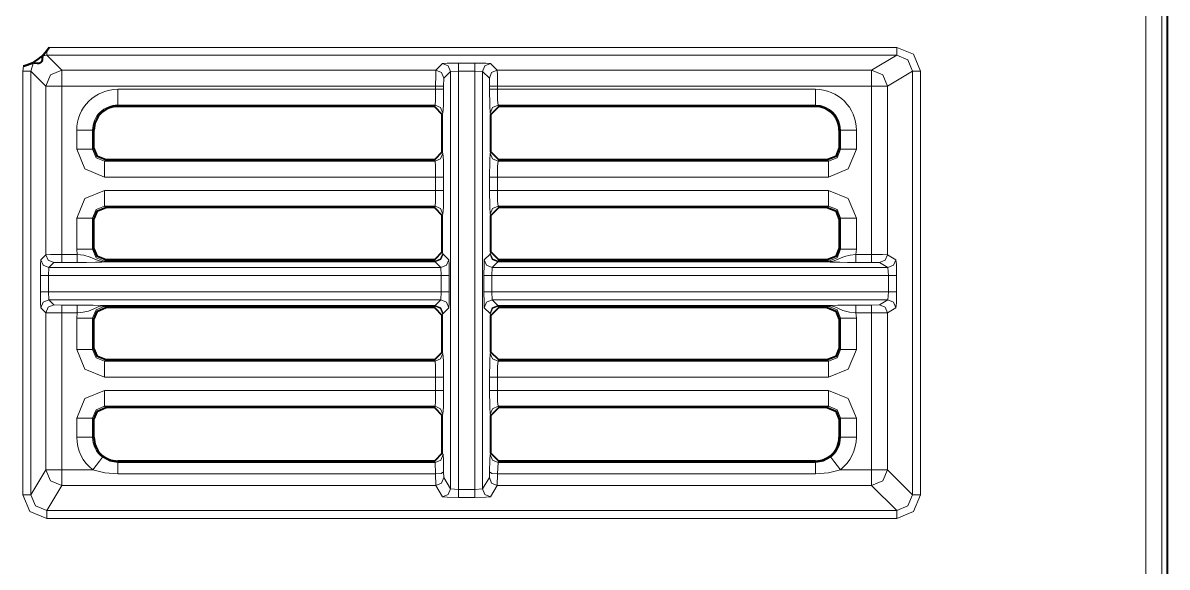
# Model space of a CAD drawing. Header units: millimetres. Extents: x 0 to 2941, y -405 to 1422.
# Drawn here: x 1199.6 to 1271.6, y 420.7 to 454.9 of the extents above; entities that cross this region are included whole.
import ezdxf

# ---------------------------------------------------------------- set-up
doc = ezdxf.new("R2010")
doc.units = ezdxf.units.MM
doc.layers.add('FINE', color=9, linetype='Continuous')
doc.layers.add('OUTLINE', color=7, linetype='Continuous')

msp = doc.modelspace()

# ---------------------------------------------------------------- linework, layer by layer
at = {"layer": 'FINE', "lineweight": 9}
for p, q in [((1270.226, 685.664), (1270.226, 135.691)), ((1200.824, 452.844), (1201.079, 452.877)), ((1254.546, 453.377), (1201.224, 453.377)), ((1199.615, 452.201), (1199.58, 451.878)), ((1200.079, 451.878), (1200.237, 452.417)), ((1225.976, 452.354), (1225.556, 451.933)), ((1228.002, 452.379), (1226.976, 452.379)), ((1200.079, 451.878), (1201.023, 450.934)), ((1226.043, 450.934), (1226.056, 451.434)), ((1226.056, 451.434), (1226.476, 451.854)), ((1226.476, 451.854), (1226.976, 451.879)), ((1226.476, 451.854), (1226.476, 425.586)), ((1226.976, 425.544), (1226.976, 451.879)), ((1226.976, 451.879), (1228.002, 451.879)), ((1228.002, 451.879), (1228.002, 425.544)), ((1228.002, 451.879), (1228.502, 451.854)), ((1228.502, 425.586), (1228.502, 451.854)), ((1253.971, 450.934), (1255.546, 451.878)), ((1255.546, 451.878), (1255.546, 425.212)), ((1256.045, 425.212), (1256.045, 451.878)), ((1201.023, 450.934), (1201.023, 440.321)), ((1202.023, 440.334), (1202.023, 450.934)), ((1202.023, 450.934), (1225.543, 450.934)), ((1225.543, 450.739), (1205.548, 450.739)), ((1225.543, 450.934), (1225.543, 450.739)), ((1226.043, 450.739), (1226.043, 450.934)), ((1228.934, 450.934), (1228.934, 450.739)), ((1249.429, 450.739), (1229.434, 450.739)), ((1252.972, 450.934), (1252.972, 440.334)), ((1253.971, 440.321), (1253.971, 450.934)), ((1205.548, 449.659), (1205.548, 449.74)), ((1225.965, 449.158), (1226.006, 449.241)), ((1228.972, 449.241), (1229.013, 449.158)), ((1229.512, 449.659), (1229.471, 449.74)), ((1203.967, 448.158), (1204.049, 448.158)), ((1203.967, 446.961), (1203.967, 448.158)), ((1250.929, 448.158), (1251.01, 448.158)), ((1204.049, 447.042), (1203.967, 446.961)), ((1204.716, 446.212), (1204.797, 446.294)), ((1226.006, 446.711), (1225.965, 446.793)), ((1229.013, 446.793), (1228.972, 446.711)), ((1250.18, 446.294), (1250.262, 446.212)), ((1204.716, 445.213), (1225.543, 445.213)), ((1225.543, 445.213), (1225.543, 444.373)), ((1226.043, 444.373), (1226.043, 445.213)), ((1229.434, 445.213), (1250.262, 445.213)), ((1229.434, 444.373), (1229.434, 445.213)), ((1225.543, 444.373), (1204.716, 444.373)), ((1250.262, 444.373), (1229.434, 444.373)), ((1225.506, 443.375), (1225.466, 443.294)), ((1225.965, 442.793), (1226.006, 442.875)), ((1228.972, 442.875), (1229.013, 442.793)), ((1229.471, 443.375), (1250.262, 443.375)), ((1229.512, 443.294), (1229.471, 443.375)), ((1250.262, 443.375), (1250.18, 443.294)), ((1202.969, 442.626), (1202.969, 440.661)), ((1252.009, 440.661), (1252.009, 442.626)), ((1202.969, 440.661), (1202.999, 440.334)), ((1204.049, 440.742), (1203.967, 440.661)), ((1251.01, 440.661), (1250.929, 440.742)), ((1251.978, 440.334), (1252.009, 440.661)), ((1201.023, 440.321), (1200.708, 440.006)), ((1201.208, 439.506), (1201.523, 439.822)), ((1201.523, 439.822), (1202.023, 439.834)), ((1202.999, 440.334), (1202.023, 440.334)), ((1202.023, 439.834), (1202.999, 439.834)), ((1204.716, 439.912), (1204.797, 439.993)), ((1225.506, 439.912), (1204.716, 439.912)), ((1204.716, 439.863), (1225.514, 439.863)), ((1225.466, 439.993), (1225.506, 439.912)), ((1225.506, 439.912), (1225.514, 439.88)), ((1225.514, 439.863), (1225.872, 439.506)), ((1226.006, 440.411), (1225.965, 440.493)), ((1226.014, 440.363), (1226.006, 440.411)), ((1226.371, 440.006), (1226.014, 440.363)), ((1228.964, 440.363), (1228.606, 440.006)), ((1229.106, 439.506), (1229.463, 439.863)), ((1229.463, 439.88), (1229.471, 439.912)), ((1250.262, 439.88), (1229.463, 439.88)), ((1229.463, 439.863), (1250.262, 439.863)), ((1229.471, 439.912), (1229.512, 439.993)), ((1250.262, 439.912), (1229.471, 439.912)), ((1250.18, 439.993), (1250.262, 439.912)), ((1252.972, 440.334), (1251.978, 440.334)), ((1251.978, 439.834), (1252.972, 439.834)), ((1252.972, 439.834), (1253.471, 439.822)), ((1253.471, 439.822), (1253.998, 439.506)), ((1254.497, 440.006), (1253.971, 440.321)), ((1201.182, 439.006), (1201.208, 439.506)), ((1225.872, 439.506), (1201.208, 439.506)), ((1225.872, 439.506), (1225.897, 439.006)), ((1229.081, 439.006), (1229.106, 439.506)), ((1253.998, 439.506), (1229.106, 439.506)), ((1253.998, 439.506), (1254.04, 439.006)), ((1200.682, 439.006), (1200.682, 437.981)), ((1201.182, 439.006), (1225.897, 439.006)), ((1201.182, 437.981), (1201.182, 439.006)), ((1225.897, 439.006), (1225.897, 437.981)), ((1226.397, 437.981), (1226.397, 439.006)), ((1228.581, 439.006), (1228.581, 437.981)), ((1229.081, 439.006), (1254.04, 439.006)), ((1229.081, 437.981), (1229.081, 439.006)), ((1254.04, 439.006), (1254.04, 437.981)), ((1254.54, 437.981), (1254.54, 439.006)), ((1225.897, 437.981), (1201.182, 437.981)), ((1201.208, 437.481), (1201.182, 437.981)), ((1225.897, 437.981), (1225.872, 437.481)), ((1254.04, 437.981), (1229.081, 437.981)), ((1229.106, 437.481), (1229.081, 437.981)), ((1254.04, 437.981), (1253.998, 437.481)), ((1200.708, 436.981), (1201.023, 436.666)), ((1201.208, 437.481), (1225.872, 437.481)), ((1201.523, 437.166), (1201.208, 437.481)), ((1202.023, 437.153), (1201.523, 437.166)), ((1202.999, 437.153), (1202.023, 437.153)), ((1225.514, 437.124), (1204.716, 437.124)), ((1204.716, 437.107), (1225.514, 437.107)), ((1204.716, 437.075), (1225.506, 437.075)), ((1204.797, 436.993), (1204.716, 437.075)), ((1225.506, 437.075), (1225.466, 436.993)), ((1225.514, 437.107), (1225.506, 437.075)), ((1225.872, 437.481), (1225.514, 437.124)), ((1226.014, 436.624), (1226.371, 436.981)), ((1228.606, 436.981), (1228.964, 436.624)), ((1229.106, 437.481), (1253.998, 437.481)), ((1229.463, 437.124), (1229.106, 437.481)), ((1250.262, 437.124), (1229.463, 437.124)), ((1229.463, 437.107), (1250.262, 437.107)), ((1229.471, 437.075), (1229.463, 437.107)), ((1229.471, 437.075), (1250.262, 437.075)), ((1229.512, 436.993), (1229.471, 437.075)), ((1250.262, 437.075), (1250.18, 436.993)), ((1252.972, 437.153), (1251.978, 437.153)), ((1253.471, 437.165), (1252.972, 437.153)), ((1253.998, 437.481), (1253.471, 437.165)), ((1253.971, 436.665), (1254.497, 436.981)), ((1202.023, 426.786), (1202.023, 436.653)), ((1202.023, 436.653), (1202.999, 436.653)), ((1202.999, 436.653), (1202.969, 436.326)), ((1203.967, 436.326), (1204.049, 436.244)), ((1203.967, 434.361), (1203.967, 436.326)), ((1225.965, 436.493), (1226.006, 436.575)), ((1226.006, 436.575), (1226.014, 436.624)), ((1228.964, 436.624), (1228.972, 436.575)), ((1228.972, 436.575), (1229.013, 436.493)), ((1250.929, 436.244), (1251.01, 436.326)), ((1251.01, 436.326), (1251.01, 434.361)), ((1252.009, 436.326), (1251.978, 436.653)), ((1251.978, 436.653), (1252.972, 436.653)), ((1252.009, 434.361), (1252.009, 436.326)), ((1252.972, 436.653), (1252.972, 426.786)), ((1253.971, 426.786), (1253.971, 436.665)), ((1204.049, 434.442), (1203.967, 434.361)), ((1226.006, 434.111), (1225.965, 434.193)), ((1229.013, 434.193), (1228.972, 434.111)), ((1251.01, 434.361), (1250.929, 434.442)), ((1204.716, 433.612), (1204.797, 433.693)), ((1225.506, 433.612), (1204.716, 433.612)), ((1225.466, 433.693), (1225.506, 433.612)), ((1229.471, 433.612), (1229.512, 433.693)), ((1250.262, 433.612), (1229.471, 433.612)), ((1250.18, 433.693), (1250.262, 433.612)), ((1204.716, 432.613), (1225.543, 432.613)), ((1225.543, 432.613), (1225.543, 431.773)), ((1228.934, 432.613), (1228.934, 431.773)), ((1229.434, 432.613), (1250.262, 432.613)), ((1229.434, 431.773), (1229.434, 432.613)), ((1225.543, 431.773), (1204.716, 431.773)), ((1250.262, 431.773), (1229.434, 431.773)), ((1225.506, 430.775), (1225.466, 430.693)), ((1229.471, 430.775), (1250.262, 430.775)), ((1229.512, 430.693), (1229.471, 430.775)), ((1250.262, 430.775), (1250.18, 430.693)), ((1202.969, 430.026), (1202.969, 428.828)), ((1225.965, 430.193), (1226.006, 430.275)), ((1228.972, 430.275), (1229.013, 430.193)), ((1250.929, 429.944), (1251.01, 430.026)), ((1252.009, 428.828), (1252.009, 430.026)), ((1204.049, 428.828), (1203.967, 428.828)), ((1226.008, 427.742), (1225.965, 427.828)), ((1205.548, 427.242), (1205.548, 427.328)), ((1225.508, 427.242), (1205.548, 427.242)), ((1225.466, 427.328), (1225.508, 427.242)), ((1225.508, 427.242), (1225.544, 426.515)), ((1229.434, 426.515), (1229.47, 427.242)), ((1229.47, 427.242), (1229.512, 427.328)), ((1249.429, 427.242), (1229.47, 427.242)), ((1249.429, 427.328), (1249.429, 427.242)), ((1203.971, 426.786), (1202.023, 426.786)), ((1205.548, 426.515), (1225.544, 426.515)), ((1225.544, 426.515), (1225.556, 425.787)), ((1226.056, 426.287), (1226.044, 426.651)), ((1226.476, 425.586), (1226.056, 426.287)), ((1228.922, 426.287), (1228.502, 425.586)), ((1228.934, 426.651), (1228.922, 426.287)), ((1229.422, 425.787), (1229.434, 426.515)), ((1229.434, 426.515), (1249.429, 426.515)), ((1252.972, 426.786), (1251.007, 426.786)), ((1255.546, 425.212), (1253.971, 426.786)), ((1201.078, 424.213), (1202.023, 425.787)), ((1202.023, 425.787), (1225.556, 425.787)), ((1225.556, 425.787), (1225.976, 425.087)), ((1226.976, 425.544), (1226.476, 425.586)), ((1228.002, 425.544), (1226.976, 425.544)), ((1228.502, 425.586), (1228.002, 425.544)), ((1226.976, 425.044), (1228.002, 425.044)), ((1201.078, 423.713), (1254.547, 423.713))]:
    msp.add_line(p, q, dxfattribs=at)
for points in [[(1271.558, 135.691), (1271.226, 135.691), (1271.226, 685.664)], [(1201.079, 453.155), (1201.079, 452.956), (1201.079, 452.877)], [(1201.079, 452.877), (1254.546, 452.877), (1252.972, 451.933)], [(1225.556, 451.933), (1202.023, 451.933), (1201.079, 452.877)], [(1254.546, 452.877), (1254.546, 453.028), (1254.546, 453.377)], [(1256.045, 451.878), (1255.606, 452.938), (1254.546, 453.377)], [(1254.546, 452.877), (1255.253, 452.585), (1255.546, 451.878)], [(1226.976, 452.379), (1226.278, 452.372), (1225.976, 452.354)], [(1226.476, 451.854), (1226.33, 452.207), (1225.976, 452.354)], [(1226.976, 451.879), (1226.976, 452.228), (1226.976, 452.379)], [(1228.002, 451.879), (1228.002, 452.228), (1228.002, 452.379)], [(1229.001, 452.354), (1228.7, 452.372), (1228.002, 452.379)], [(1228.502, 451.854), (1228.648, 452.207), (1229.001, 452.354)], [(1252.972, 451.933), (1229.422, 451.933), (1229.001, 452.354)], [(1199.58, 451.878), (1199.928, 451.878), (1200.079, 451.878)], [(1199.58, 451.878), (1199.58, 425.213), (1200.018, 424.152), (1201.078, 423.713)], [(1201.023, 436.666), (1201.023, 426.786), (1200.079, 425.213), (1200.079, 451.878)], [(1202.023, 451.933), (1201.316, 451.641), (1201.023, 450.934)], [(1202.023, 451.933), (1202.023, 451.632), (1202.023, 450.934)], [(1225.556, 451.933), (1225.547, 451.632), (1225.543, 450.934)], [(1226.056, 451.434), (1225.91, 451.787), (1225.556, 451.933)], [(1228.502, 451.854), (1228.922, 451.434), (1228.934, 450.934)], [(1228.922, 451.434), (1229.068, 451.787), (1229.422, 451.933)], [(1229.434, 450.934), (1229.431, 451.632), (1229.422, 451.933)], [(1253.971, 450.934), (1253.678, 451.641), (1252.972, 451.933)], [(1252.972, 450.934), (1252.972, 451.632), (1252.972, 451.933)], [(1255.546, 451.878), (1255.7, 451.878), (1256.045, 451.878)], [(1201.023, 450.934), (1201.325, 450.934), (1202.023, 450.934)], [(1205.548, 450.739), (1205.548, 450.05), (1205.548, 449.74)], [(1225.543, 450.739), (1225.533, 450.05), (1225.506, 449.74)], [(1226.043, 450.934), (1225.892, 450.934), (1225.543, 450.934)], [(1226.043, 450.739), (1225.892, 450.739), (1225.543, 450.739)], [(1226.006, 449.241), (1226.033, 449.706), (1226.043, 450.739)], [(1228.934, 450.934), (1229.085, 450.934), (1229.434, 450.934)], [(1229.434, 450.739), (1229.085, 450.739), (1228.934, 450.739)], [(1228.934, 450.739), (1228.945, 449.706), (1228.972, 449.241)], [(1229.434, 450.739), (1229.434, 450.934), (1252.972, 450.934)], [(1229.471, 449.74), (1229.445, 450.05), (1229.434, 450.739)], [(1249.429, 449.74), (1249.429, 450.05), (1249.429, 450.739)], [(1252.972, 450.934), (1253.664, 450.934), (1253.971, 450.934)], [(1205.548, 449.74), (1225.506, 449.74), (1225.466, 449.659)], [(1226.006, 449.241), (1225.859, 449.593), (1225.506, 449.74)], [(1229.471, 449.74), (1229.118, 449.593), (1228.972, 449.241)], [(1229.471, 449.74), (1249.429, 449.74), (1249.429, 449.659)], [(1202.969, 448.158), (1203.657, 448.158), (1203.967, 448.158)], [(1202.969, 448.158), (1202.969, 446.961), (1203.48, 445.725), (1204.716, 445.213)], [(1251.01, 448.158), (1251.01, 446.961), (1250.929, 447.042)], [(1251.01, 448.158), (1251.321, 448.158), (1252.009, 448.158)], [(1202.969, 446.961), (1203.657, 446.961), (1203.967, 446.961)], [(1204.716, 446.212), (1204.185, 446.43), (1203.967, 446.961)], [(1225.466, 446.294), (1225.506, 446.212), (1204.716, 446.212)], [(1226.006, 446.711), (1225.859, 446.358), (1225.506, 446.212)], [(1226.043, 445.213), (1226.033, 446.246), (1226.006, 446.711)], [(1228.972, 446.711), (1228.945, 446.246), (1228.934, 445.213)], [(1229.471, 446.212), (1229.118, 446.358), (1228.972, 446.711)], [(1250.262, 446.212), (1229.471, 446.212), (1229.512, 446.294)], [(1251.01, 446.961), (1250.793, 446.43), (1250.262, 446.212)], [(1250.262, 445.213), (1251.498, 445.725), (1252.009, 446.961)], [(1251.01, 446.961), (1251.321, 446.961), (1252.009, 446.961)], [(1204.716, 445.213), (1204.716, 445.902), (1204.716, 446.212)], [(1225.506, 446.212), (1225.533, 445.902), (1225.543, 445.213)], [(1229.434, 445.213), (1229.445, 445.902), (1229.471, 446.212)], [(1250.262, 446.212), (1250.262, 445.902), (1250.262, 445.213)], [(1226.043, 445.213), (1225.892, 445.213), (1225.543, 445.213)], [(1229.434, 445.213), (1229.085, 445.213), (1228.934, 445.213)], [(1228.934, 445.213), (1228.934, 444.373), (1228.945, 443.341), (1228.972, 442.875)], [(1204.716, 444.373), (1203.48, 443.862), (1202.969, 442.626)], [(1204.716, 443.375), (1204.716, 443.685), (1204.716, 444.373)], [(1225.543, 444.373), (1225.533, 443.685), (1225.506, 443.375)], [(1226.043, 444.373), (1225.892, 444.373), (1225.543, 444.373)], [(1226.006, 442.875), (1226.033, 443.341), (1226.043, 444.373)], [(1229.434, 444.373), (1229.085, 444.373), (1228.934, 444.373)], [(1229.471, 443.375), (1229.445, 443.685), (1229.434, 444.373)], [(1250.262, 443.375), (1250.262, 443.685), (1250.262, 444.373)], [(1252.009, 442.626), (1251.498, 443.862), (1250.262, 444.373)], [(1203.967, 442.626), (1204.185, 443.157), (1204.716, 443.375)], [(1204.797, 443.294), (1204.716, 443.375), (1225.506, 443.375)], [(1226.006, 442.875), (1225.859, 443.228), (1225.506, 443.375)], [(1229.471, 443.375), (1229.118, 443.228), (1228.972, 442.875)], [(1250.262, 443.375), (1250.793, 443.157), (1251.01, 442.626)], [(1202.969, 442.626), (1203.657, 442.626), (1203.967, 442.626)], [(1203.967, 440.661), (1203.967, 442.626), (1204.049, 442.544)], [(1250.929, 442.544), (1251.01, 442.626), (1251.01, 440.661)], [(1251.01, 442.626), (1251.321, 442.626), (1252.009, 442.626)], [(1202.969, 440.661), (1203.657, 440.661), (1203.967, 440.661)], [(1204.716, 439.88), (1204.716, 439.901), (1204.716, 439.912), (1204.185, 440.13), (1203.967, 440.661)], [(1251.01, 440.661), (1250.793, 440.13), (1250.262, 439.912)], [(1251.01, 440.661), (1251.321, 440.661), (1252.009, 440.661)], [(1200.708, 440.006), (1200.69, 439.704), (1200.682, 439.006)], [(1201.208, 439.506), (1200.854, 439.653), (1200.708, 440.006)], [(1202.023, 440.334), (1201.325, 440.33), (1201.023, 440.321)], [(1201.523, 439.822), (1201.17, 439.968), (1201.023, 440.321)], [(1202.023, 439.834), (1202.023, 439.985), (1202.023, 440.334)], [(1202.999, 439.834), (1202.999, 439.985), (1202.999, 440.334)], [(1225.514, 439.88), (1204.716, 439.88), (1204.646, 439.882), (1204.559, 439.891), (1204.32, 439.951), (1203.82, 440.173), (1203.406, 440.284), (1202.999, 440.334)], [(1202.999, 439.834), (1203.591, 439.837), (1204.139, 439.847), (1204.547, 439.859), (1204.655, 439.863), (1204.689, 439.863), (1204.716, 439.863)], [(1204.716, 439.863), (1204.716, 439.868), (1204.716, 439.88)], [(1225.506, 439.912), (1225.859, 440.058), (1226.006, 440.411)], [(1225.514, 439.88), (1225.867, 440.023), (1226.014, 440.363)], [(1225.514, 439.863), (1225.868, 440.01), (1226.014, 440.363)], [(1225.514, 439.88), (1225.514, 439.868), (1225.514, 439.863)], [(1225.872, 439.506), (1226.225, 439.653), (1226.371, 440.006)], [(1226.397, 439.006), (1226.389, 439.704), (1226.371, 440.006)], [(1228.606, 440.006), (1228.588, 439.704), (1228.581, 439.006)], [(1228.606, 440.006), (1228.753, 439.653), (1229.106, 439.506)], [(1229.013, 440.493), (1228.972, 440.411), (1228.964, 440.363)], [(1228.964, 440.363), (1229.111, 440.023), (1229.463, 439.88)], [(1228.964, 440.363), (1229.11, 440.01), (1229.463, 439.863)], [(1228.972, 440.411), (1229.118, 440.058), (1229.471, 439.912)], [(1229.463, 439.863), (1229.463, 439.868), (1229.463, 439.88)], [(1251.978, 440.334), (1251.615, 440.291), (1251.272, 440.213), (1250.754, 439.988), (1250.617, 439.937), (1250.51, 439.908), (1250.364, 439.885), (1250.294, 439.88), (1250.262, 439.88)], [(1250.262, 439.88), (1250.262, 439.901), (1250.262, 439.912)], [(1250.262, 439.88), (1250.262, 439.868), (1250.262, 439.863)], [(1250.262, 439.863), (1250.274, 439.863), (1250.301, 439.863), (1250.361, 439.862), (1250.41, 439.86), (1250.484, 439.858), (1250.978, 439.843), (1251.448, 439.837), (1251.978, 439.834)], [(1251.978, 440.334), (1251.978, 439.985), (1251.978, 439.834)], [(1252.972, 440.334), (1252.972, 439.985), (1252.972, 439.834)], [(1253.971, 440.321), (1253.664, 440.33), (1252.972, 440.334)], [(1253.971, 440.321), (1253.825, 439.968), (1253.471, 439.822)], [(1254.497, 440.006), (1254.351, 439.653), (1253.998, 439.506)], [(1254.54, 439.006), (1254.527, 439.704), (1254.497, 440.006)], [(1201.182, 439.006), (1200.833, 439.006), (1200.682, 439.006)], [(1225.897, 439.006), (1226.246, 439.006), (1226.397, 439.006)], [(1228.581, 439.006), (1228.732, 439.006), (1229.081, 439.006)], [(1254.54, 439.006), (1254.386, 439.006), (1254.04, 439.006)], [(1201.182, 437.981), (1200.833, 437.981), (1200.682, 437.981)], [(1200.682, 437.981), (1200.69, 437.283), (1200.708, 436.981)], [(1225.897, 437.981), (1226.246, 437.981), (1226.397, 437.981)], [(1226.371, 436.981), (1226.389, 437.283), (1226.397, 437.981)], [(1228.581, 437.981), (1228.732, 437.981), (1229.081, 437.981)], [(1228.581, 437.981), (1228.588, 437.283), (1228.606, 436.981)], [(1254.54, 437.981), (1254.386, 437.981), (1254.04, 437.981)], [(1254.497, 436.981), (1254.527, 437.283), (1254.54, 437.981)], [(1201.208, 437.481), (1200.854, 437.334), (1200.708, 436.981)], [(1201.523, 437.166), (1201.17, 437.019), (1201.023, 436.666)], [(1202.023, 437.153), (1202.023, 437.002), (1202.023, 436.653)], [(1202.999, 437.153), (1202.999, 437.002), (1202.999, 436.653)], [(1204.716, 437.124), (1204.704, 437.124), (1204.676, 437.124), (1204.617, 437.125), (1204.568, 437.127), (1204.494, 437.129), (1204, 437.143), (1203.529, 437.15), (1202.999, 437.153)], [(1202.999, 436.653), (1203.363, 436.696), (1203.706, 436.774), (1204.224, 436.998), (1204.361, 437.05), (1204.467, 437.079), (1204.613, 437.102), (1204.683, 437.106), (1204.716, 437.107)], [(1203.967, 436.326), (1204.185, 436.857), (1204.716, 437.075)], [(1204.716, 437.124), (1204.716, 437.119), (1204.716, 437.107)], [(1204.716, 437.075), (1204.716, 437.085), (1204.716, 437.107)], [(1225.506, 437.075), (1225.859, 436.928), (1226.006, 436.575)], [(1225.514, 437.124), (1225.868, 436.977), (1226.014, 436.624)], [(1225.514, 437.124), (1225.514, 437.119), (1225.514, 437.107)], [(1225.514, 437.107), (1225.867, 436.964), (1226.014, 436.624)], [(1225.872, 437.481), (1226.225, 437.334), (1226.371, 436.981)], [(1228.606, 436.981), (1228.753, 437.334), (1229.106, 437.481)], [(1228.964, 436.624), (1229.11, 436.977), (1229.463, 437.124)], [(1228.964, 436.624), (1229.111, 436.964), (1229.463, 437.107)], [(1228.972, 436.575), (1229.118, 436.928), (1229.471, 437.075)], [(1229.463, 437.107), (1229.463, 437.119), (1229.463, 437.124)], [(1251.978, 437.153), (1251.387, 437.15), (1250.839, 437.14), (1250.431, 437.127), (1250.323, 437.124), (1250.289, 437.124), (1250.262, 437.124)], [(1250.262, 437.107), (1250.262, 437.119), (1250.262, 437.124)], [(1250.262, 437.075), (1250.262, 437.085), (1250.262, 437.107)], [(1250.262, 437.107), (1250.332, 437.105), (1250.419, 437.096), (1250.658, 437.036), (1251.158, 436.814), (1251.572, 436.703), (1251.978, 436.653)], [(1250.262, 437.075), (1250.793, 436.857), (1251.01, 436.326)], [(1251.978, 436.653), (1251.978, 437.002), (1251.978, 437.153)], [(1252.972, 436.653), (1252.972, 437.002), (1252.972, 437.153)], [(1253.971, 436.665), (1253.825, 437.019), (1253.471, 437.165)], [(1254.497, 436.981), (1254.351, 437.334), (1253.998, 437.481)], [(1201.023, 436.666), (1201.325, 436.657), (1202.023, 436.653)], [(1202.969, 436.326), (1203.657, 436.326), (1203.967, 436.326)], [(1202.969, 436.326), (1202.969, 434.361), (1203.48, 433.125), (1204.716, 432.613)], [(1251.01, 436.326), (1251.321, 436.326), (1252.009, 436.326)], [(1252.972, 436.653), (1253.664, 436.656), (1253.971, 436.665)], [(1202.969, 434.361), (1203.657, 434.361), (1203.967, 434.361)], [(1204.716, 433.612), (1204.185, 433.83), (1203.967, 434.361)], [(1226.006, 434.111), (1225.859, 433.759), (1225.506, 433.612)], [(1226.043, 431.773), (1226.043, 432.613), (1226.033, 433.646), (1226.006, 434.111)], [(1228.972, 434.111), (1228.945, 433.646), (1228.934, 432.613)], [(1228.972, 434.111), (1229.118, 433.759), (1229.471, 433.612)], [(1251.01, 434.361), (1250.793, 433.83), (1250.262, 433.612)], [(1250.262, 432.613), (1251.498, 433.125), (1252.009, 434.361)], [(1251.01, 434.361), (1251.321, 434.361), (1252.009, 434.361)], [(1204.716, 432.613), (1204.716, 433.302), (1204.716, 433.612)], [(1225.506, 433.612), (1225.533, 433.302), (1225.543, 432.613)], [(1229.434, 432.613), (1229.445, 433.302), (1229.471, 433.612)], [(1250.262, 432.613), (1250.262, 433.302), (1250.262, 433.612)], [(1226.043, 432.613), (1225.892, 432.613), (1225.543, 432.613)], [(1228.934, 432.613), (1229.085, 432.613), (1229.434, 432.613)], [(1204.716, 431.773), (1203.48, 431.262), (1202.969, 430.026)], [(1204.716, 430.775), (1204.716, 431.085), (1204.716, 431.773)], [(1225.543, 431.773), (1225.533, 431.085), (1225.506, 430.775)], [(1226.043, 431.773), (1225.892, 431.773), (1225.543, 431.773)], [(1226.006, 430.275), (1226.033, 430.741), (1226.043, 431.773)], [(1228.934, 431.773), (1229.085, 431.773), (1229.434, 431.773)], [(1228.934, 431.773), (1228.945, 430.741), (1228.972, 430.275)], [(1229.471, 430.775), (1229.445, 431.085), (1229.434, 431.773)], [(1250.262, 430.775), (1250.262, 431.085), (1250.262, 431.773)], [(1252.009, 430.026), (1251.498, 431.262), (1250.262, 431.773)], [(1203.967, 430.026), (1204.185, 430.557), (1204.716, 430.775)], [(1204.797, 430.693), (1204.716, 430.775), (1225.506, 430.775)], [(1226.006, 430.275), (1225.859, 430.628), (1225.506, 430.775)], [(1229.471, 430.775), (1229.118, 430.628), (1228.972, 430.275)], [(1250.262, 430.775), (1250.793, 430.557), (1251.01, 430.026)], [(1202.969, 430.026), (1203.657, 430.026), (1203.967, 430.026)], [(1203.967, 428.828), (1203.967, 430.026), (1204.049, 429.944)], [(1251.01, 430.026), (1251.01, 428.828), (1250.929, 428.828)], [(1251.01, 430.026), (1251.321, 430.026), (1252.009, 430.026)], [(1202.969, 428.828), (1203.657, 428.828), (1203.967, 428.828)], [(1251.01, 428.828), (1251.321, 428.828), (1252.009, 428.828)], [(1203.971, 426.786), (1204.392, 427.331), (1204.581, 427.576)], [(1205.548, 427.242), (1205.045, 427.326), (1204.581, 427.576)], [(1225.508, 427.242), (1225.862, 427.389), (1226.008, 427.742)], [(1226.044, 426.651), (1226.031, 427.415), (1226.008, 427.742)], [(1229.013, 427.828), (1228.97, 427.742), (1228.947, 427.415), (1228.934, 426.651)], [(1229.47, 427.242), (1229.116, 427.389), (1228.97, 427.742)], [(1250.396, 427.576), (1249.942, 427.329), (1249.429, 427.242)], [(1250.396, 427.576), (1250.586, 427.331), (1251.007, 426.786)], [(1205.548, 426.515), (1205.548, 427.025), (1205.548, 427.242)], [(1249.429, 426.515), (1249.429, 427.025), (1249.429, 427.242)], [(1201.023, 426.786), (1201.325, 426.786), (1202.023, 426.786)], [(1201.023, 426.786), (1201.316, 426.08), (1202.023, 425.787)], [(1202.023, 425.787), (1202.023, 426.095), (1202.023, 426.786)], [(1203.971, 426.786), (1204.728, 426.583), (1205.548, 426.515)], [(1225.544, 426.515), (1225.893, 426.556), (1226.044, 426.651)], [(1225.556, 425.787), (1225.909, 425.934), (1226.056, 426.287)], [(1229.422, 425.787), (1229.068, 425.934), (1228.922, 426.287)], [(1229.434, 426.515), (1229.085, 426.556), (1228.934, 426.651)], [(1249.429, 426.515), (1250.265, 426.586), (1251.007, 426.786)], [(1252.972, 426.786), (1253.664, 426.786), (1253.971, 426.786)], [(1252.972, 426.786), (1252.972, 426.095), (1252.972, 425.787)], [(1252.972, 425.787), (1253.678, 426.081), (1253.971, 426.786)], [(1252.972, 425.787), (1254.547, 424.213), (1201.078, 424.213)], [(1225.976, 425.087), (1226.329, 425.233), (1226.476, 425.586)], [(1226.976, 425.044), (1226.976, 425.198), (1226.976, 425.544)], [(1228.002, 425.044), (1228.7, 425.057), (1229.001, 425.087), (1229.422, 425.787), (1252.972, 425.787)], [(1228.002, 425.044), (1228.002, 425.198), (1228.002, 425.544)], [(1229.001, 425.087), (1228.648, 425.233), (1228.502, 425.586)], [(1199.58, 425.213), (1199.928, 425.213), (1200.079, 425.213)], [(1201.078, 424.213), (1200.372, 424.505), (1200.079, 425.213)], [(1225.976, 425.087), (1226.278, 425.057), (1226.976, 425.044)], [(1255.546, 425.212), (1255.254, 424.505), (1254.547, 424.213)], [(1254.547, 423.713), (1255.606, 424.152), (1256.045, 425.212)], [(1255.546, 425.212), (1255.7, 425.212), (1256.045, 425.212)], [(1201.078, 423.713), (1201.078, 424.059), (1201.078, 424.213)], [(1254.547, 424.213), (1254.547, 424.059), (1254.547, 423.713)]]:
    msp.add_lwpolyline(points, dxfattribs=at)
for points in [[(1205.548, 450.739, 0.414243), (1202.969, 448.158)], [(1252.009, 446.961), (1252.009, 448.158, 0.414194), (1249.429, 450.739)], [(1205.548, 449.74, 0.414245), (1203.967, 448.158)], [(1251.011, 448.158, 0.414198), (1249.429, 449.74)], [(1202.969, 428.828, 0.232244), (1203.971, 426.786)], [(1203.967, 428.828, 0.232249), (1204.581, 427.576)], [(1250.396, 427.576, 0.232198), (1251.011, 428.828)], [(1251.007, 426.786, 0.232267), (1252.009, 428.828)]]:
    msp.add_lwpolyline(points, format="xyb", dxfattribs=at)
at = {"layer": 'OUTLINE', "lineweight": 40}
for p, q in [((1271.558, 1265.691), (1271.558, 135.691)), ((1201.224, 453.377), (1201.079, 453.155)), ((1225.466, 449.659), (1205.548, 449.659)), ((1225.466, 449.659), (1225.965, 449.158)), ((1225.965, 446.793), (1225.965, 449.158)), ((1229.013, 449.158), (1229.512, 449.659)), ((1229.013, 446.793), (1229.013, 449.158)), ((1249.429, 449.659), (1229.512, 449.659)), ((1204.049, 447.042), (1204.049, 448.158)), ((1250.929, 448.158), (1250.929, 447.042)), ((1225.466, 446.294), (1204.797, 446.294)), ((1225.965, 446.793), (1225.466, 446.294)), ((1229.512, 446.294), (1229.013, 446.793)), ((1250.18, 446.294), (1229.512, 446.294)), ((1225.466, 443.294), (1204.797, 443.294)), ((1225.466, 443.294), (1225.965, 442.793)), ((1225.965, 440.493), (1225.965, 442.793)), ((1229.013, 442.793), (1229.512, 443.294)), ((1229.013, 440.493), (1229.013, 442.793)), ((1250.18, 443.294), (1229.512, 443.294)), ((1225.965, 440.493), (1225.466, 439.993)), ((1229.512, 439.993), (1229.013, 440.493)), ((1250.18, 439.993), (1229.512, 439.993)), ((1225.466, 436.993), (1204.797, 436.993)), ((1225.466, 436.993), (1225.965, 436.493)), ((1229.013, 436.493), (1229.512, 436.993)), ((1250.18, 436.993), (1229.512, 436.993)), ((1204.049, 434.442), (1204.049, 436.244)), ((1225.965, 434.193), (1225.965, 436.493)), ((1229.013, 434.193), (1229.013, 436.493)), ((1225.965, 434.193), (1225.466, 433.693)), ((1229.512, 433.693), (1229.013, 434.193)), ((1225.466, 433.693), (1204.797, 433.693)), ((1250.18, 433.693), (1229.512, 433.693)), ((1225.466, 430.693), (1204.797, 430.693)), ((1225.466, 430.693), (1225.965, 430.193)), ((1229.013, 430.193), (1229.512, 430.693)), ((1250.18, 430.693), (1229.512, 430.693)), ((1204.049, 428.828), (1204.049, 429.944)), ((1225.965, 427.828), (1225.965, 430.193)), ((1229.013, 427.828), (1229.013, 430.193)), ((1250.929, 429.944), (1250.929, 428.828)), ((1225.965, 427.828), (1225.466, 427.328)), ((1229.512, 427.328), (1229.013, 427.828)), ((1225.466, 427.328), (1205.548, 427.328)), ((1249.429, 427.328), (1229.512, 427.328))]:
    msp.add_line(p, q, dxfattribs=at)
for points in [[(1199.615, 452.201, 0.207828), (1201.224, 453.377)], [(1205.548, 449.658, 0.414214), (1204.049, 448.158)], [(1250.929, 448.158, 0.414214), (1249.429, 449.658)], [(1204.049, 428.828, 0.414214), (1205.548, 427.328)], [(1249.429, 427.328, 0.414214), (1250.929, 428.828)]]:
    msp.add_lwpolyline(points, format="xyb", dxfattribs=at)
for points in [[(1200.237, 452.417), (1200.311, 452.398), (1200.481, 452.376), (1200.592, 452.386), (1200.687, 452.421), (1200.702, 452.43), (1200.709, 452.435), (1200.712, 452.437), (1200.714, 452.439), (1200.717, 452.441), (1200.719, 452.442), (1200.721, 452.444), (1200.725, 452.447), (1200.734, 452.455), (1200.752, 452.472), (1200.782, 452.512), (1200.821, 452.609), (1200.824, 452.844)], [(1201.079, 453.155), (1200.945, 452.984), (1200.866, 452.893), (1200.832, 452.856), (1200.824, 452.844)], [(1200.237, 452.417), (1200.218, 452.41), (1200.153, 452.381), (1199.987, 452.313), (1199.769, 452.241), (1199.615, 452.201)], [(1204.797, 446.294), (1204.268, 446.513), (1204.049, 447.042)], [(1250.929, 447.042), (1250.71, 446.513), (1250.18, 446.294)], [(1204.049, 440.742), (1204.049, 442.544), (1204.268, 443.074), (1204.797, 443.294)], [(1250.18, 443.294), (1250.71, 443.074), (1250.929, 442.544)], [(1250.929, 442.544), (1250.929, 440.742), (1250.71, 440.213), (1250.18, 439.993)], [(1225.466, 439.993), (1204.797, 439.993), (1204.268, 440.213), (1204.049, 440.742)], [(1204.049, 436.244), (1204.268, 436.774), (1204.797, 436.993)], [(1250.18, 436.993), (1250.71, 436.774), (1250.929, 436.244)], [(1250.929, 436.244), (1250.929, 434.442), (1250.71, 433.913), (1250.18, 433.693)], [(1204.797, 433.693), (1204.268, 433.913), (1204.049, 434.442)], [(1204.049, 429.944), (1204.268, 430.474), (1204.797, 430.693)], [(1250.18, 430.693), (1250.71, 430.474), (1250.929, 429.944)]]:
    msp.add_lwpolyline(points, dxfattribs=at)

doc.saveas('drawing.dxf')
